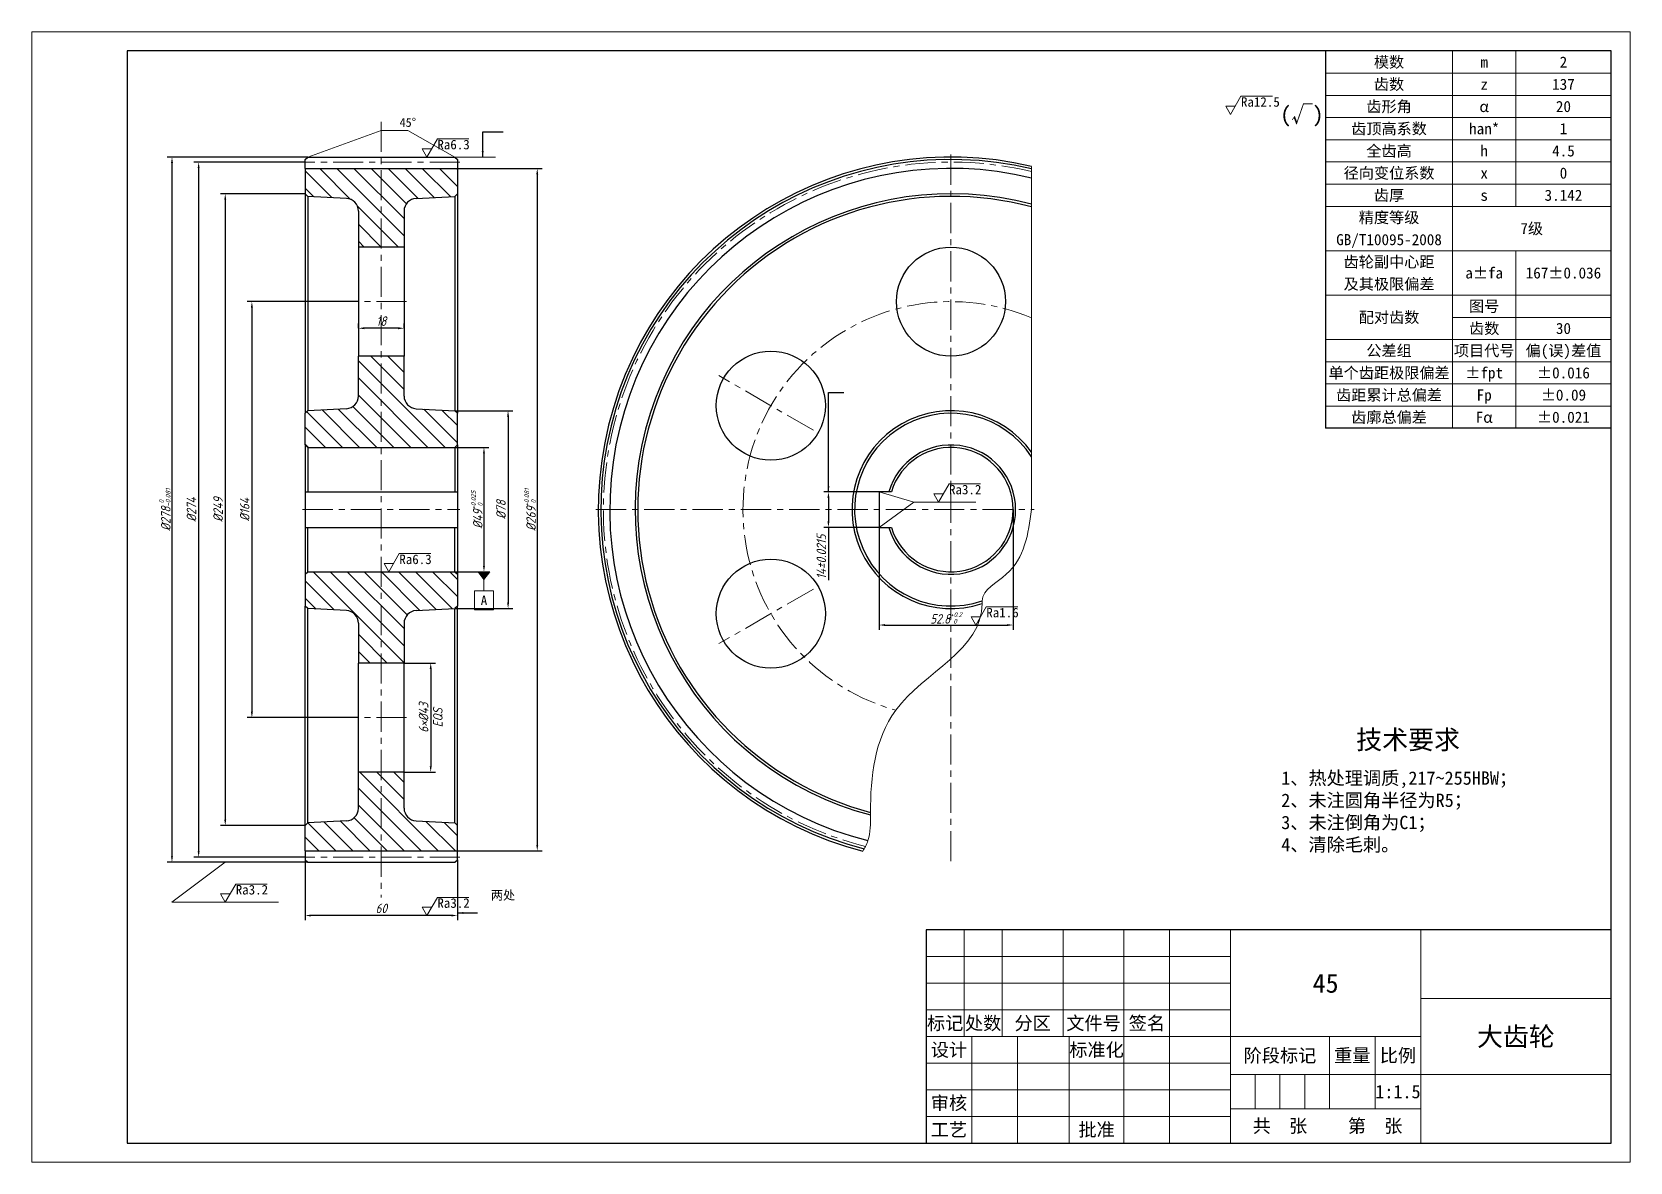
# Model space of a CAD drawing. Header units: millimetres. Extents: x 0 to 420, y 0 to 297.
import ezdxf
from ezdxf.enums import TextEntityAlignment as Align

# ---------------------------------------------------------------- set-up
doc = ezdxf.new("R2010")
doc.units = ezdxf.units.MM
doc.header["$LTSCALE"] = 0.25
doc.linetypes.add('CENTER', pattern=[50.8, 31.75, -6.35, 6.35, -6.35])
for name, color, linetype, lineweight in [('中心线', 1, 'CENTER', 15), ('剖面线', 6, 'Continuous', 15), ('尺寸', 3, 'Continuous', 15), ('文字', 3, 'Continuous', 15), ('粗实线', 2, 'Continuous', 30), ('细实线', 7, 'Continuous', 15)]:
    doc.layers.add(name, color=color, linetype=linetype, lineweight=lineweight)
doc.styles.add('gbeitc', font='gbeitc.shx', dxfattribs={"bigfont": 'gbcbig.shx'})
doc.styles.get("Standard").update_dxf_attribs({"font": '宋体.ttf'})
doc.dimstyles.new('ISO-25', dxfattribs={"dimtxt": 2.5, "dimasz": 1.5625, "dimexe": 1.25, "dimexo": 0, "dimtad": 1, "dimdec": 3, "dimlfac": 1.5, "dimrnd": 0.01, "dimdsep": 46, "dimtxsty": 'gbeitc', "dimcen": 2.5, "dimadec": 0, "dimazin": 0, "dimtfac": 1, "dimtdec": 3, "dimtmove": 0, "dimatfit": 3, "dimfxl": 1, "dimarcsym": 0})

# ---------------------------------------------------------------- blocks, each defined once
blk = doc.blocks.new('*D973')
at = {"layer": 'Defpoints', "color": 0, "transparency": 16777216}
for p in [(222.67, 176.13), (209.33, 166.79), (222.67, 166.79)]:
    blk.add_point(p, dxfattribs=at)
at = {"layer": '尺寸', "color": 0, "lineweight": -2, "transparency": 16777216}
for p, q in [((222.67, 176.13), (208.08, 176.13)), ((209.33, 174.56), (209.33, 168.36)), ((222.67, 166.79), (208.08, 166.79)), ((209.33, 166.79), (209.33, 152.89))]:
    blk.add_line(p, q, dxfattribs=at)
at = {"layer": '尺寸', "color": 0, "transparency": 16777216}
for points in [[(209.07, 174.56), (209.59, 174.56), (209.33, 176.13)], [(209.07, 168.36), (209.59, 168.36), (209.33, 166.79)]]:
    blk.add_solid(points, dxfattribs=at)
at = {"layer": '尺寸', "color": 0, "transparency": 16777216, "insert": (207.46, 159.06), "char_height": 2.5, "attachment_point": 5, "rotation": 90, "style": 'gbeitc'}
blk.add_mtext('14±0.0215', dxfattribs=at)
blk = doc.blocks.new('*D974')
at = {"layer": 'Defpoints', "color": 0, "transparency": 16777216}
for p in [(222.67, 171.46), (257.87, 171.46), (257.87, 141.13)]:
    blk.add_point(p, dxfattribs=at)
at = {"layer": '尺寸', "color": 0, "lineweight": -2, "transparency": 16777216}
for p, q in [((222.67, 171.46), (222.67, 139.88)), ((257.87, 171.46), (257.87, 139.88)), ((224.23, 141.13), (256.3, 141.13))]:
    blk.add_line(p, q, dxfattribs=at)
at = {"layer": '尺寸', "color": 0, "transparency": 16777216}
for points in [[(224.23, 141.39), (224.23, 140.87), (222.67, 141.13)], [(256.3, 141.39), (256.3, 140.87), (257.87, 141.13)]]:
    blk.add_solid(points, dxfattribs=at)
at = {"layer": '尺寸', "color": 0, "transparency": 16777216, "insert": (240.27, 143), "char_height": 2.5, "attachment_point": 5, "style": 'gbeitc'}
blk.add_mtext('52.8{\\H1.250000;\\S+0.2^  0;}', dxfattribs=at)
blk = doc.blocks.new('*D975')
at = {"layer": 'Defpoints', "color": 0, "transparency": 16777216}
for p in [(72.47, 264.13), (36.8, 78.79), (72.47, 78.79)]:
    blk.add_point(p, dxfattribs=at)
at = {"layer": '尺寸', "color": 0, "lineweight": -2, "transparency": 16777216}
for p, q in [((72.47, 264.13), (35.55, 264.13)), ((36.8, 262.56), (36.8, 80.36)), ((72.47, 78.79), (35.55, 78.79))]:
    blk.add_line(p, q, dxfattribs=at)
at = {"layer": '尺寸', "color": 0, "transparency": 16777216}
for points in [[(36.54, 262.56), (37.06, 262.56), (36.8, 264.13)], [(36.54, 80.36), (37.06, 80.36), (36.8, 78.79)]]:
    blk.add_solid(points, dxfattribs=at)
at = {"layer": '尺寸', "color": 0, "transparency": 16777216, "insert": (34.92, 171.46), "char_height": 2.5, "attachment_point": 5, "rotation": 90, "style": 'gbeitc'}
blk.add_mtext('%%c278{\\H1.250000;\\S 0^ -0.081;}', dxfattribs=at)
blk = doc.blocks.new('*D976')
at = {"layer": 'Defpoints', "color": 0, "transparency": 16777216}
for p in [(71.8, 262.79), (43.8, 80.13), (71.8, 80.13)]:
    blk.add_point(p, dxfattribs=at)
at = {"layer": '尺寸', "color": 0, "lineweight": -2, "transparency": 16777216}
for p, q in [((71.8, 262.79), (42.55, 262.79)), ((43.8, 261.23), (43.8, 81.69)), ((71.8, 80.13), (42.55, 80.13))]:
    blk.add_line(p, q, dxfattribs=at)
at = {"layer": '尺寸', "color": 0, "transparency": 16777216}
for points in [[(43.54, 261.23), (44.06, 261.23), (43.8, 262.79)], [(43.54, 81.69), (44.06, 81.69), (43.8, 80.13)]]:
    blk.add_solid(points, dxfattribs=at)
at = {"layer": '尺寸', "color": 0, "transparency": 16777216, "insert": (41.92, 171.46), "char_height": 2.5, "attachment_point": 5, "rotation": 90, "style": 'gbeitc'}
blk.add_mtext('%%c274', dxfattribs=at)
blk = doc.blocks.new('*D977')
at = {"layer": 'Defpoints', "color": 0, "transparency": 16777216}
for p in [(71.8, 254.46), (50.8, 88.46), (71.8, 88.46)]:
    blk.add_point(p, dxfattribs=at)
at = {"layer": '尺寸', "color": 0, "lineweight": -2, "transparency": 16777216}
for p, q in [((71.8, 254.46), (49.55, 254.46)), ((50.8, 252.9), (50.8, 90.02)), ((71.8, 88.46), (49.55, 88.46))]:
    blk.add_line(p, q, dxfattribs=at)
at = {"layer": '尺寸', "color": 0, "transparency": 16777216}
for points in [[(50.54, 252.9), (51.06, 252.9), (50.8, 254.46)], [(50.54, 90.02), (51.06, 90.02), (50.8, 88.46)]]:
    blk.add_solid(points, dxfattribs=at)
at = {"layer": '尺寸', "color": 0, "transparency": 16777216, "insert": (48.92, 171.46), "char_height": 2.5, "attachment_point": 5, "rotation": 90, "style": 'gbeitc'}
blk.add_mtext('%%c249', dxfattribs=at)
blk = doc.blocks.new('*D978')
at = {"layer": 'Defpoints', "color": 0, "transparency": 16777216}
for p in [(85.8, 226.13), (57.8, 116.79), (85.8, 116.79)]:
    blk.add_point(p, dxfattribs=at)
at = {"layer": '尺寸', "color": 0, "lineweight": -2, "transparency": 16777216}
for p, q in [((85.8, 226.13), (56.55, 226.13)), ((57.8, 224.56), (57.8, 118.36)), ((85.8, 116.79), (56.55, 116.79))]:
    blk.add_line(p, q, dxfattribs=at)
at = {"layer": '尺寸', "color": 0, "transparency": 16777216}
for points in [[(57.54, 224.56), (58.06, 224.56), (57.8, 226.13)], [(57.54, 118.36), (58.06, 118.36), (57.8, 116.79)]]:
    blk.add_solid(points, dxfattribs=at)
at = {"layer": '尺寸', "color": 0, "transparency": 16777216, "insert": (55.92, 171.46), "char_height": 2.5, "attachment_point": 5, "rotation": 90, "style": 'gbeitc'}
blk.add_mtext('%%c164', dxfattribs=at)
blk = doc.blocks.new('*D979')
at = {"layer": 'Defpoints', "color": 0, "transparency": 16777216}
for p in [(111.13, 187.79), (111.13, 155.13), (118.8, 155.13)]:
    blk.add_point(p, dxfattribs=at)
at = {"layer": '尺寸', "color": 0, "lineweight": -2, "transparency": 16777216}
for p, q in [((111.13, 187.79), (120.05, 187.79)), ((118.8, 186.23), (118.8, 156.69)), ((111.13, 155.13), (120.05, 155.13))]:
    blk.add_line(p, q, dxfattribs=at)
at = {"layer": '尺寸', "color": 0, "transparency": 16777216}
for points in [[(118.54, 186.23), (119.06, 186.23), (118.8, 187.79)], [(118.54, 156.69), (119.06, 156.69), (118.8, 155.13)]]:
    blk.add_solid(points, dxfattribs=at)
at = {"layer": '尺寸', "color": 0, "transparency": 16777216, "insert": (116.92, 171.46), "char_height": 2.5, "attachment_point": 5, "rotation": 90, "style": 'gbeitc'}
blk.add_mtext('%%c49{\\H1.250000;\\S+0.025^  0;}', dxfattribs=at)
blk = doc.blocks.new('*D980')
at = {"layer": 'Defpoints', "color": 0, "transparency": 16777216}
for p in [(111.13, 197.46), (111.13, 145.46), (125.13, 145.46)]:
    blk.add_point(p, dxfattribs=at)
at = {"layer": '尺寸', "color": 0, "lineweight": -2, "transparency": 16777216}
for p, q in [((111.13, 197.46), (126.38, 197.46)), ((125.13, 195.9), (125.13, 147.02)), ((111.13, 145.46), (126.38, 145.46))]:
    blk.add_line(p, q, dxfattribs=at)
at = {"layer": '尺寸', "color": 0, "transparency": 16777216}
for points in [[(124.87, 195.9), (125.39, 195.9), (125.13, 197.46)], [(124.87, 147.02), (125.39, 147.02), (125.13, 145.46)]]:
    blk.add_solid(points, dxfattribs=at)
at = {"layer": '尺寸', "color": 0, "transparency": 16777216, "insert": (123.26, 171.46), "char_height": 2.5, "attachment_point": 5, "rotation": 90, "style": 'gbeitc'}
blk.add_mtext('%%c78', dxfattribs=at)
blk = doc.blocks.new('*D981')
at = {"layer": 'Defpoints', "color": 0, "transparency": 16777216}
for p in [(111.8, 261.13), (111.8, 81.79), (132.8, 81.79)]:
    blk.add_point(p, dxfattribs=at)
at = {"layer": '尺寸', "color": 0, "lineweight": -2, "transparency": 16777216}
for p, q in [((111.8, 261.13), (134.05, 261.13)), ((132.8, 259.56), (132.8, 83.36)), ((111.8, 81.79), (134.05, 81.79))]:
    blk.add_line(p, q, dxfattribs=at)
at = {"layer": '尺寸', "color": 0, "transparency": 16777216}
for points in [[(132.54, 259.56), (133.06, 259.56), (132.8, 261.13)], [(132.54, 83.36), (133.06, 83.36), (132.8, 81.79)]]:
    blk.add_solid(points, dxfattribs=at)
at = {"layer": '尺寸', "color": 0, "transparency": 16777216, "insert": (130.92, 171.46), "char_height": 2.5, "attachment_point": 5, "rotation": 90, "style": 'gbeitc'}
blk.add_mtext('%%c269{\\H1.250000;\\S+0.081^  0;}', dxfattribs=at)
blk = doc.blocks.new('*D982')
at = {"layer": 'Defpoints', "color": 0, "transparency": 16777216}
for p in [(71.8, 79.46), (111.8, 79.46), (71.8, 64.79)]:
    blk.add_point(p, dxfattribs=at)
at = {"layer": '尺寸', "color": 0, "lineweight": -2, "transparency": 16777216}
for p, q in [((71.8, 79.46), (71.8, 63.54)), ((111.8, 79.46), (111.8, 63.54)), ((110.24, 64.79), (73.36, 64.79))]:
    blk.add_line(p, q, dxfattribs=at)
at = {"layer": '尺寸', "color": 0, "transparency": 16777216}
for points in [[(73.36, 65.05), (73.36, 64.53), (71.8, 64.79)], [(110.24, 65.05), (110.24, 64.53), (111.8, 64.79)]]:
    blk.add_solid(points, dxfattribs=at)
at = {"layer": '尺寸', "color": 0, "transparency": 16777216, "insert": (91.8, 66.67), "char_height": 2.5, "attachment_point": 5, "style": 'gbeitc'}
blk.add_mtext('60', dxfattribs=at)
blk = doc.blocks.new('*D983')
at = {"layer": 'Defpoints', "color": 0, "transparency": 16777216}
for p in [(85.8, 219.13), (85.8, 219.13), (97.8, 219.13)]:
    blk.add_point(p, dxfattribs=at)
at = {"layer": '尺寸', "color": 0, "lineweight": -2, "transparency": 16777216}
for p, q in [((85.8, 219.13), (85.8, 220.38)), ((96.24, 219.13), (87.36, 219.13)), ((97.8, 219.13), (97.8, 220.38))]:
    blk.add_line(p, q, dxfattribs=at)
at = {"layer": '尺寸', "color": 0, "transparency": 16777216}
for points in [[(87.36, 219.39), (87.36, 218.87), (85.8, 219.13)], [(96.24, 219.39), (96.24, 218.87), (97.8, 219.13)]]:
    blk.add_solid(points, dxfattribs=at)
at = {"layer": '尺寸', "color": 0, "transparency": 16777216, "insert": (91.8, 221), "char_height": 2.5, "attachment_point": 5, "style": 'gbeitc'}
blk.add_mtext('18', dxfattribs=at)
blk = doc.blocks.new('*D984')
at = {"layer": 'Defpoints', "color": 0, "transparency": 16777216}
for p in [(97.8, 131.13), (97.8, 102.46), (104.8, 102.46)]:
    blk.add_point(p, dxfattribs=at)
at = {"layer": '尺寸', "color": 0, "lineweight": -2, "transparency": 16777216}
for p, q in [((97.8, 131.13), (106.05, 131.13)), ((104.8, 129.56), (104.8, 104.02)), ((97.8, 102.46), (106.05, 102.46))]:
    blk.add_line(p, q, dxfattribs=at)
at = {"layer": '尺寸', "color": 0, "transparency": 16777216}
for points in [[(104.54, 129.56), (105.06, 129.56), (104.8, 131.13)], [(104.54, 104.02), (105.06, 104.02), (104.8, 102.46)]]:
    blk.add_solid(points, dxfattribs=at)
at = {"layer": '尺寸', "color": 0, "transparency": 16777216, "char_height": 2.5, "attachment_point": 5, "rotation": 90, "style": 'gbeitc'}
for s, insert in [('6×%%c43', (102.92, 116.79)), ('EQS', (106.67, 116.79))]:
    blk.add_mtext(s, dxfattribs=dict(at, insert=insert))

msp = doc.modelspace()

# ---------------------------------------------------------------- hatches: boundary and pattern name
at = {"layer": '剖面线'}
h = msp.add_hatch(dxfattribs=at)
h.set_pattern_fill('ANSI31', color=256, angle=90, style=0)
edge = h.paths.add_edge_path(flags=16)
edge.add_line((71.8, 261.12667), (111.8, 261.12667))
edge.add_line((111.8, 261.12667), (111.8, 254.46))
edge.add_line((111.8, 254.46), (111.13333, 253.79333))
edge.add_line((111.13333, 253.79333), (100.95857, 253.25916))
edge.add_arc((101.13333, 249.93041), 3.33333, 93.0052694, 180)
edge.add_line((97.8, 249.93041), (97.8, 240.46))
edge.add_line((97.8, 240.46), (85.8, 240.46))
edge.add_line((85.8, 240.46), (85.8, 249.93041))
edge.add_arc((82.46667, 249.93041), 3.33333, 0, 86.9947306)
edge.add_line((82.64143, 253.25916), (72.46667, 253.79333))
edge.add_line((72.46667, 253.79333), (71.8, 254.46))
edge.add_line((71.8, 254.46), (71.8, 261.12667))
h = msp.add_hatch(dxfattribs=at)
h.set_pattern_fill('ANSI31', color=256, angle=90, style=0)
edge = h.paths.add_edge_path(flags=16)
edge.add_line((71.8, 188.46), (72.46667, 187.79333))
edge.add_line((72.46667, 187.79333), (111.13333, 187.79333))
edge.add_line((111.13333, 187.79333), (111.8, 188.46))
edge.add_line((111.8, 188.46), (111.8, 196.79333))
edge.add_line((111.8, 196.79333), (111.13333, 197.46))
edge.add_line((111.13333, 197.46), (100.95857, 197.99417))
edge.add_arc((101.13333, 201.32292), 3.33333, 180, 266.9947306, ccw=False)
edge.add_line((97.8, 201.32292), (97.8, 211.79333))
edge.add_line((97.8, 211.79333), (85.8, 211.79333))
edge.add_line((85.8, 211.79333), (85.8, 201.32292))
edge.add_arc((82.46667, 201.32292), 3.33333, -86.9947306, 0, ccw=False)
edge.add_line((82.64143, 197.99417), (72.46667, 197.46))
edge.add_line((72.46667, 197.46), (71.8, 196.79333))
edge.add_line((71.8, 196.79333), (71.8, 188.46))
h = msp.add_hatch(dxfattribs=at)
h.set_pattern_fill('ANSI31', color=256, angle=90, style=0)
edge = h.paths.add_edge_path(flags=16)
edge.add_line((71.8, 154.46), (72.46667, 155.12667))
edge.add_line((72.46667, 155.12667), (111.13333, 155.12667))
edge.add_line((111.13333, 155.12667), (111.8, 154.46))
edge.add_line((111.8, 154.46), (111.8, 146.12667))
edge.add_line((111.8, 146.12667), (111.13333, 145.46))
edge.add_line((111.13333, 145.46), (100.95857, 144.92583))
edge.add_arc((101.13333, 141.59708), 3.33333, 93.0052694, 180)
edge.add_line((97.8, 141.59708), (97.8, 131.12667))
edge.add_line((97.8, 131.12667), (85.8, 131.12667))
edge.add_line((85.8, 131.12667), (85.8, 141.59708))
edge.add_arc((82.46667, 141.59708), 3.33333, 0, 86.9947306)
edge.add_line((82.64143, 144.92583), (72.46667, 145.46))
edge.add_line((72.46667, 145.46), (71.8, 146.12667))
edge.add_line((71.8, 146.12667), (71.8, 154.46))
h = msp.add_hatch(dxfattribs=at)
h.set_pattern_fill('ANSI31', color=256, angle=90, style=0)
edge = h.paths.add_edge_path(flags=16)
edge.add_line((71.8, 81.79333), (111.8, 81.79333))
edge.add_line((111.8, 81.79333), (111.8, 88.46))
edge.add_line((111.8, 88.46), (111.13333, 89.12667))
edge.add_line((111.13333, 89.12667), (100.95857, 89.66084))
edge.add_arc((101.13333, 92.98959), 3.33333, 180, 266.9947306, ccw=False)
edge.add_line((97.8, 92.98959), (97.8, 102.46))
edge.add_line((97.8, 102.46), (85.8, 102.46))
edge.add_line((85.8, 102.46), (85.8, 92.98959))
edge.add_arc((82.46667, 92.98959), 3.33333, -86.9947306, 0, ccw=False)
edge.add_line((82.64143, 89.66084), (72.46667, 89.12667))
edge.add_line((72.46667, 89.12667), (71.8, 88.46))
edge.add_line((71.8, 88.46), (71.8, 81.79333))
at = {"layer": '尺寸'}
msp.add_hatch(color=256, dxfattribs=at).paths.add_polyline_path([(117.3, 155.12667), (120.3, 155.12667), (118.8, 153.12667)], flags=16)

# ---------------------------------------------------------------- linework, layer by layer
at = {"layer": '中心线'}
for p, q in [((91.8, 273.39333), (91.8, 69.52667)), ((241.53333, 264.79333), (241.53333, 78.12667)), ((112.46667, 262.79333), (71.13333, 262.79333)), ((112.46667, 262.79333), (71.13333, 262.79333)), ((98.46667, 226.12667), (85.13333, 226.12667)), ((98.46667, 226.12667), (85.13333, 226.12667)), ((205.36234, 192.34333), (180.53628, 206.67667)), ((71.13333, 171.46), (112.46667, 171.46)), ((148.2, 171.46), (263.36667, 171.46)), ((205.36234, 150.57667), (180.53628, 136.24333)), ((98.46667, 116.79333), (85.13333, 116.79333)), ((98.46667, 116.79333), (85.13333, 116.79333)), ((112.46667, 80.12667), (71.13333, 80.12667)), ((112.46667, 80.12667), (71.13333, 80.12667))]:
    msp.add_line(p, q, dxfattribs=at)
for radius, start, end in [(91.33322, 76.5997528, 255.7385791), (54.66432, 67.2188828, 254.618022)]:
    msp.add_arc((241.53333, 171.46), radius, start, end, dxfattribs=at)
at = {"layer": '尺寸'}
for p, q in [((315, 275.33333), (313.75, 277.4984)), ((313.75, 277.4984), (316.25, 277.4984)), ((315, 275.33333), (317.75, 280.09647)), ((317.75, 280.09647), (326, 280.09647)), ((72.46667, 264.12667), (91.8, 271.12667)), ((91.8, 271.12667), (98.8, 271.12667)), ((111.13333, 264.12667), (98.8, 271.12667)), ((103.8, 264.12667), (106.55, 268.88981)), ((106.55, 268.88981), (114.8, 268.88981)), ((103.8, 264.12667), (102.55, 266.29173)), ((102.55, 266.29173), (105.05, 266.29173)), ((121.8, 264.12667), (111.13333, 264.12667)), ((238.26667, 173.46), (241.01667, 178.22314)), ((241.01667, 178.22314), (249.26667, 178.22314)), ((231.73333, 173.46), (222.66667, 176.12667)), ((231.73333, 173.46), (222.66667, 166.79333)), ((248.06667, 173.46), (231.73333, 173.46)), ((238.26667, 173.46), (237.01667, 175.62506)), ((237.01667, 175.62506), (239.51667, 175.62506)), ((93.8, 155.12667), (96.55, 159.88981)), ((96.55, 159.88981), (104.8, 159.88981)), ((93.8, 155.12667), (92.55, 157.29173)), ((92.55, 157.29173), (95.05, 157.29173)), ((248.06667, 141.12667), (246.81667, 143.29173)), ((246.81667, 143.29173), (249.31667, 143.29173)), ((248.06667, 141.12667), (250.81667, 145.88981)), ((250.81667, 145.88981), (259.06667, 145.88981)), ((50.8, 78.79333), (36.8, 68.29333)), ((50.8, 68.29333), (53.55, 73.05647)), ((53.55, 73.05647), (61.8, 73.05647)), ((64.8, 68.29333), (36.8, 68.29333)), ((50.8, 68.29333), (49.55, 70.4584)), ((49.55, 70.4584), (52.05, 70.4584)), ((103.8, 64.79333), (106.55, 69.55647)), ((106.55, 69.55647), (114.8, 69.55647)), ((103.8, 64.79333), (102.55, 66.9584)), ((102.55, 66.9584), (105.05, 66.9584))]:
    msp.add_line(p, q, dxfattribs=at)
at = {"layer": '尺寸', "lineweight": 15}
for p, q in [((117.3, 155.12667), (120.3, 155.12667)), ((117.3, 155.12667), (118.8, 153.12667)), ((120.3, 155.12667), (118.8, 153.12667)), ((118.8, 153.12667), (118.8, 150.12667))]:
    msp.add_line(p, q, dxfattribs=at)
msp.add_lwpolyline([(116.3, 150.12667), (121.3, 150.12667), (121.3, 145.12667), (116.3, 145.12667)], close=True, dxfattribs=at)
at = {"layer": '粗实线'}
for p, q in [((415, 292), (25, 292)), ((25, 292), (25, 5)), ((340, 292), (340, 192.83333)), ((415, 5), (415, 292)), ((71.8, 263.46), (72.46667, 264.12667)), ((71.8, 261.12667), (71.8, 263.46)), ((71.8, 261.12667), (111.8, 261.12667)), ((71.8, 261.12667), (71.8, 254.46)), ((72.46667, 264.12667), (111.13333, 264.12667)), ((111.13333, 264.12667), (111.8, 263.46)), ((111.8, 263.46), (111.8, 261.12667)), ((111.8, 261.12667), (111.8, 254.46)), ((71.8, 254.46), (72.46667, 253.79333)), ((71.8, 254.46), (71.8, 196.79333)), ((82.64143, 253.25916), (72.46667, 253.79333)), ((72.46667, 253.79333), (72.46667, 197.46)), ((100.95857, 253.25916), (111.13333, 253.79333)), ((111.8, 254.46), (111.13333, 253.79333)), ((111.13333, 253.79333), (111.13333, 197.46)), ((111.8, 254.46), (111.8, 196.79333)), ((85.8, 249.93041), (85.8, 240.46)), ((97.8, 249.93041), (97.8, 240.46)), ((97.8, 240.46), (85.8, 240.46)), ((85.8, 240.46), (85.8, 211.79333)), ((97.8, 240.46), (97.8, 211.79333)), ((97.8, 211.79333), (85.8, 211.79333)), ((85.8, 201.32292), (85.8, 211.79333)), ((97.8, 201.32292), (97.8, 211.79333)), ((72.46667, 197.46), (71.8, 196.79333)), ((82.64143, 197.99417), (72.46667, 197.46)), ((100.95857, 197.99417), (111.13333, 197.46)), ((111.8, 196.79333), (111.13333, 197.46)), ((71.8, 188.46), (71.8, 196.79333)), ((111.8, 188.46), (111.8, 196.79333)), ((415, 192.83333), (340, 192.83333)), ((71.8, 188.46), (72.46667, 187.79333)), ((71.8, 188.46), (71.8, 154.46)), ((72.46667, 187.79333), (111.13333, 187.79333)), ((72.46667, 187.79333), (72.46667, 176.12667)), ((111.13333, 187.79333), (111.8, 188.46)), ((111.13333, 187.79333), (111.13333, 176.12667)), ((111.8, 188.46), (111.8, 154.46)), ((71.8, 176.12667), (111.8, 176.12667)), ((225.88, 176.12667), (222.66667, 176.12667)), ((222.66667, 176.12667), (222.66667, 166.79333)), ((71.8, 166.79333), (111.8, 166.79333)), ((72.46667, 155.12667), (72.46667, 166.79333)), ((111.13333, 155.12667), (111.13333, 166.79333)), ((222.66667, 166.79333), (225.88, 166.79333)), ((71.8, 154.46), (72.46667, 155.12667)), ((71.8, 154.46), (71.8, 146.12667)), ((72.46667, 155.12667), (111.13333, 155.12667)), ((111.13333, 155.12667), (111.8, 154.46)), ((111.8, 154.46), (111.8, 146.12667)), ((72.46667, 145.46), (71.8, 146.12667)), ((71.8, 88.46), (71.8, 146.12667)), ((82.64143, 144.92583), (72.46667, 145.46)), ((72.46667, 89.12667), (72.46667, 145.46)), ((100.95857, 144.92583), (111.13333, 145.46)), ((111.8, 146.12667), (111.13333, 145.46)), ((111.13333, 89.12667), (111.13333, 145.46)), ((111.8, 88.46), (111.8, 146.12667)), ((85.8, 141.59708), (85.8, 131.12667)), ((97.8, 141.59708), (97.8, 131.12667)), ((97.8, 131.12667), (85.8, 131.12667)), ((85.8, 102.46), (85.8, 131.12667)), ((97.8, 102.46), (97.8, 131.12667)), ((85.8, 92.98959), (85.8, 102.46)), ((97.8, 102.46), (85.8, 102.46)), ((97.8, 92.98959), (97.8, 102.46)), ((71.8, 88.46), (72.46667, 89.12667)), ((71.8, 81.79333), (71.8, 88.46)), ((82.64143, 89.66084), (72.46667, 89.12667)), ((100.95857, 89.66084), (111.13333, 89.12667)), ((111.8, 88.46), (111.13333, 89.12667)), ((111.8, 81.79333), (111.8, 88.46)), ((71.8, 81.79333), (111.8, 81.79333)), ((71.8, 81.79333), (71.8, 79.46)), ((111.8, 79.46), (111.8, 81.79333)), ((71.8, 79.46), (72.46667, 78.79333)), ((72.46667, 78.79333), (111.13333, 78.79333)), ((111.13333, 78.79333), (111.8, 79.46)), ((415, 61), (235, 61)), ((235, 61), (235, 5)), ((25, 5), (415, 5))]:
    msp.add_line(p, q, dxfattribs=at)
for centre in [(241.53333, 226.12667), (194.19061, 198.79333), (194.19061, 144.12667)]:
    msp.add_circle(centre, 14.33333, dxfattribs=at)
for centre, radius, start, end in [((241.53333, 171.46), 92.66972, 76.7965348, 255.5228824), ((241.53333, 171.46), 92.00133, 76.6988585, 255.6294334), ((241.53333, 171.46), 89.66742, 76.3460327, 255.9069309), ((82.46667, 249.93041), 3.33333, 0, 86.9947306), ((101.13333, 249.93041), 3.33333, 93.0052694, 180), ((241.53333, 171.46), 82.99774, 75.224814, 255.224814), ((241.53333, 171.46), 82.33397, 75.1029498, 255.1029498), ((82.46667, 201.32292), 3.33333, 273.0052694, 0), ((101.13333, 201.32292), 3.33333, 180, 266.9947306), ((241.53333, 171.46), 26.00073, 35.5035223, 288.3048792), ((241.53333, 171.46), 25.33366, 33.3304316, 288.8068703), ((241.53333, 171.46), 16.99974, 195.9330503, 164.0669497), ((241.53333, 171.46), 16.33416, 196.6006902, 163.3993098), ((82.46667, 141.59708), 3.33333, 0, 86.9947306), ((101.13333, 141.59708), 3.33333, 93.0052694, 180), ((82.46667, 92.98959), 3.33333, 273.0052694, 0), ((101.13333, 92.98959), 3.33333, 180, 266.9947306)]:
    msp.add_arc(centre, radius, start, end, dxfattribs=at)
at = {"layer": '细实线'}
for p, q in [((420, 297), (0, 297)), ((0, 297), (0, 0)), ((420, 0), (420, 297)), ((373.33333, 292), (373.33333, 192.83333)), ((390, 292), (390, 251.16667)), ((415, 286.16667), (340, 286.16667)), ((415, 280.33333), (340, 280.33333)), ((415, 274.5), (340, 274.5)), ((415, 268.66667), (340, 268.66667)), ((262.7, 261.68), (262.7, 171.46)), ((415, 262.83333), (340, 262.83333)), ((390, 262.83333), (390, 251.16667)), ((415, 257), (340, 257)), ((415, 251.16667), (340, 251.16667)), ((415, 239.5), (340, 239.5)), ((390, 239.5), (390, 192.83333)), ((415, 227.83333), (340, 227.83333)), ((415, 222), (373.33333, 222)), ((415, 216.16667), (340, 216.16667)), ((415, 216.16667), (340, 216.16667)), ((415, 210.33333), (340, 210.33333)), ((415, 204.5), (340, 204.5)), ((415, 198.66667), (340, 198.66667)), ((245, 33), (245, 61)), ((255, 33), (255, 61)), ((271, 33), (271, 61)), ((287, 5), (287, 61)), ((299, 5), (299, 61)), ((315, 5), (315, 61)), ((365, 5), (365, 61)), ((315, 54), (235, 54)), ((315, 47), (235, 47)), ((365, 43), (415, 43)), ((315, 40), (235, 40)), ((365, 33), (235, 33)), ((247, 5), (247, 33)), ((259, 5), (259, 33)), ((272.6, 5), (272.6, 33)), ((341, 14), (341, 33)), ((353, 14), (353, 33)), ((315, 26), (235, 26)), ((315, 23), (415, 23)), ((321.5, 14), (321.5, 23)), ((328, 14), (328, 23)), ((334.5, 14), (334.5, 23)), ((315, 19), (235, 19)), ((365, 14), (315, 14)), ((315, 12), (235, 12)), ((0, 0), (420, 0))]:
    msp.add_line(p, q, dxfattribs=at)
msp.add_open_spline([(262.7, 171.46), (261.83666, 165.1119), (260.5277, 155.48727), (249.5752, 150.43611), (250.13228, 134.82257), (222.60819, 124.11031), (220.36303, 100.87237), (220.367, 89.1913), (220.41816, 86.04077), (219.20687, 83.22607), (218.69668, 82.33967), (218.47698, 81.93602), (218.36667, 81.73333)], degree=3, knots=[0, 0, 0, 0, 27.39069185, 41.528262362, 42.588262362, 96.648607348, 138.161064515, 139.191064515, 149.310595136, 151.846122695, 152.875685709, 153.914001653, 153.914001653, 153.914001653, 153.914001653], dxfattribs=at)

# ---------------------------------------------------------------- texts
at = {"layer": '尺寸'}
for s, p in [('Ra12.5', (317.75, 279.85832)), ('Ra6.3', (106.55, 268.65165)), ('Ra3.2', (241.01667, 177.98498)), ('Ra6.3', (96.55, 159.65165)), ('Ra1.6', (250.81667, 145.65165)), ('Ra3.2', (53.55, 72.81832)), ('Ra3.2', (106.55, 69.31832))]:
    msp.add_text(s, height=2.5, dxfattribs=at).set_placement(p, align=Align.TOP_LEFT)
for s, height, p in [('(√)', 4.166667, (333.75, 275.33333)), ('45°', 2.333333, (98.8, 273.22667)), ('A', 2.5, (118.8, 147.62667)), ('技术要求', 5, (361.66667, 111)), ('两处', 2.333333, (123.8, 70.12667))]:
    msp.add_text(s, height=height, dxfattribs=at).set_placement(p, align=Align.MIDDLE_CENTER)
at = {"layer": '尺寸', "insert": (328.33333, 102.66667), "char_height": 3.5, "width": 108.3333333, "attachment_point": 1}
msp.add_mtext('1、热处理调质,217~255HBW；^M^J2、未注圆角半径为R5；^M^J3、未注倒角为C1；^M^J4、清除毛刺。', dxfattribs=at)
at = {"layer": '文字'}
for s, height, p in [('模数', 2.916667, (356.66667, 289.08333)), ('m', 2.91667, (381.66667, 289.08333)), ('2', 2.91667, (402.5, 289.08333)), ('齿数', 2.916667, (356.66667, 283.25)), ('z', 2.91667, (381.66667, 283.25)), ('137', 2.916667, (402.5, 283.25)), ('齿形角', 2.916667, (356.66667, 277.41667)), ('α', 2.91667, (381.66667, 277.41667)), ('20', 2.916667, (402.5, 277.41667)), ('齿顶高系数', 2.916667, (356.66667, 271.58333)), ('han*', 2.916667, (381.66667, 271.58333)), ('1', 2.91667, (402.5, 271.58333)), ('全齿高', 2.916667, (356.66667, 265.75)), ('h', 2.91667, (381.66667, 265.75)), ('4.5', 2.916667, (402.5, 265.75)), ('径向变位系数', 2.916667, (356.66667, 259.91667)), ('x', 2.91667, (381.66667, 259.91667)), ('0', 2.91667, (402.5, 259.91667)), ('齿厚', 2.916667, (356.66667, 254.08333)), ('s', 2.91667, (381.66667, 254.08333)), ('3.142', 2.916667, (402.5, 254.08333)), ('精度等级', 2.916667, (356.66667, 248.25)), ('GB/T10095-2008', 2.9166667, (356.66667, 242.41667)), ('7级', 2.916667, (394.16667, 245.33333)), ('齿轮副中心距', 2.916667, (356.66667, 236.58333)), ('a±fa', 2.916667, (381.66667, 233.66667)), ('167±0.036', 2.916667, (402.5, 233.66667)), ('及其极限偏差', 2.916667, (356.66667, 230.75)), ('配对齿数', 2.916667, (356.66667, 222)), ('图号', 2.916667, (381.66667, 224.91667)), ('齿数', 2.916667, (381.66667, 219.08333)), ('30', 2.916667, (402.5, 219.08333)), ('公差组', 2.916667, (356.66667, 213.25)), ('项目代号', 2.916667, (381.66667, 213.25)), ('偏(误)差值', 2.916667, (402.5, 213.25)), ('单个齿距极限偏差', 2.916667, (356.66667, 207.41667)), ('±fpt', 2.916667, (381.66667, 207.41667)), ('±0.016', 2.916667, (402.5, 207.41667)), ('齿距累计总偏差', 2.916667, (356.66667, 201.58333)), ('Fp', 2.916667, (381.66667, 201.58333)), ('±0.09', 2.916667, (402.5, 201.58333)), ('齿廓总偏差', 2.916667, (356.66667, 195.75)), ('±0.021', 2.916667, (402.5, 195.75)), ('Fα', 2.916667, (381.66667, 195.75)), ('45', 5, (340, 47)), ('标记', 3.5, (240, 36.5)), ('处数', 3.5, (250, 36.5)), ('分区', 3.5, (263, 36.5)), ('文件号', 3.5, (279, 36.5)), ('签名', 3.5, (293, 36.5)), ('大齿轮', 5, (390, 33)), ('设计', 3.5, (241, 29.5)), ('标准化', 3.5, (279.8, 29.5)), ('阶段标记', 3.5, (328, 28)), ('重量', 3.5, (347, 28)), ('比例', 3.5, (359, 28)), ('审核', 3.5, (241, 15.5)), ('1:1.5', 3.5, (359, 18.5)), ('工艺', 3.5, (241, 8.5)), ('批准', 3.5, (279.8, 8.5)), ('共\u3000张', 3.5, (328, 9.5)), ('第\u3000张', 3.5, (353, 9.5))]:
    msp.add_text(s, height=height, dxfattribs=at).set_placement(p, align=Align.MIDDLE_CENTER)

# ---------------------------------------------------------------- dimensions: what is measured, and where the dimension line sits
at = {"layer": '尺寸'}
for base, p1, p2, override, picture, middle in [((36.8, 78.79333), (72.46667, 264.12667), (72.46667, 78.79333), {"dimtxt": 2.5, "dimdec": 3, "dimpost": '%%c<>', "dimtol": 1, "dimtp": 0, "dimtm": 0.081, "dimtfac": 0.5, "dimfrac": 1}, '*D975', (34.925, 171.46)), ((43.8, 80.12667), (71.8, 262.79333), (71.8, 80.12667), {"dimtxt": 2.5, "dimdec": 3, "dimpost": '%%c<>'}, '*D976', (41.925, 171.46)), ((132.8, 81.79333), (111.8, 261.12667), (111.8, 81.79333), {"dimtxt": 2.5, "dimdec": 3, "dimpost": '%%c<>', "dimtol": 1, "dimtp": 0.081, "dimtm": 0, "dimtfac": 0.5, "dimfrac": 1}, '*D981', (130.925, 171.46)), ((50.8, 88.46), (71.8, 254.46), (71.8, 88.46), {"dimtxt": 2.5, "dimdec": 3, "dimpost": '%%c<>'}, '*D977', (48.925, 171.46)), ((57.8, 116.79333), (85.8, 226.12667), (85.8, 116.79333), {"dimtxt": 2.5, "dimdec": 3, "dimpost": '%%c<>'}, '*D978', (55.925, 171.46)), ((125.13333, 145.46), (111.13333, 197.46), (111.13333, 145.46), {"dimtxt": 2.5, "dimdec": 3, "dimpost": '%%c<>'}, '*D980', (123.25833, 171.46)), ((118.8, 155.12667), (111.13333, 187.79333), (111.13333, 155.12667), {"dimtxt": 2.5, "dimdec": 3, "dimpost": '%%c<>', "dimtol": 1, "dimtp": 0.025, "dimtm": 0, "dimtfac": 0.5, "dimfrac": 1}, '*D979', (116.925, 171.46)), ((209.33333, 166.79333), (222.66667, 176.12667), (222.66667, 166.79333), {"dimtxt": 2.5, "dimdec": 3, "dimpost": '<>±0.0215'}, '*D973', (207.45833, 159.05896)), ((104.8, 102.46), (97.8, 131.12667), (97.8, 102.46), {"dimtxt": 2.5, "dimdec": 3, "dimpost": '6×%%c<>\\XEQS'}, '*D984', (104.8, 116.79333))]:
    dim = msp.add_linear_dim(base=base, p1=p1, p2=p2, angle=90, dimstyle='ISO-25', override=override, dxfattribs=at)
    dim.commit()
    dim.dimension.update_dxf_attribs({"geometry": picture, "text_midpoint": middle})
for base, p1, p2, override, picture, middle in [((85.8, 219.12667), (97.8, 219.12667), (85.8, 219.12667), {"dimtxt": 2.5, "dimdec": 3, "dimpost": '<>'}, '*D983', (91.8, 221.00167)), ((257.86667, 141.12667), (222.66667, 171.46), (257.86667, 171.46), {"dimtxt": 2.5, "dimdec": 3, "dimpost": '<>', "dimtol": 1, "dimtp": 0.2, "dimtm": 0, "dimtfac": 0.5, "dimfrac": 1}, '*D974', (240.26667, 143.00167)), ((71.8, 64.79333), (111.8, 79.46), (71.8, 79.46), {"dimtxt": 2.5, "dimdec": 3, "dimpost": '<>'}, '*D982', (91.8, 66.66833))]:
    dim = msp.add_linear_dim(base=base, p1=p1, p2=p2, dimstyle='ISO-25', override=override, dxfattribs=at)
    dim.commit()
    dim.dimension.update_dxf_attribs({"geometry": picture, "text_midpoint": middle})

# ---------------------------------------------------------------- leaders
for points in [[(118.46667, 264.12667), (118.46667, 270.79333), (123.8, 270.79333)], [(209.33333, 176.12667), (209.33333, 202.26), (213.33333, 202.26)], [(111.8, 65.46), (117.13333, 65.46)]]:
    msp.add_leader(points, dimstyle='ISO-25', dxfattribs=at)

doc.saveas('drawing.dxf')
